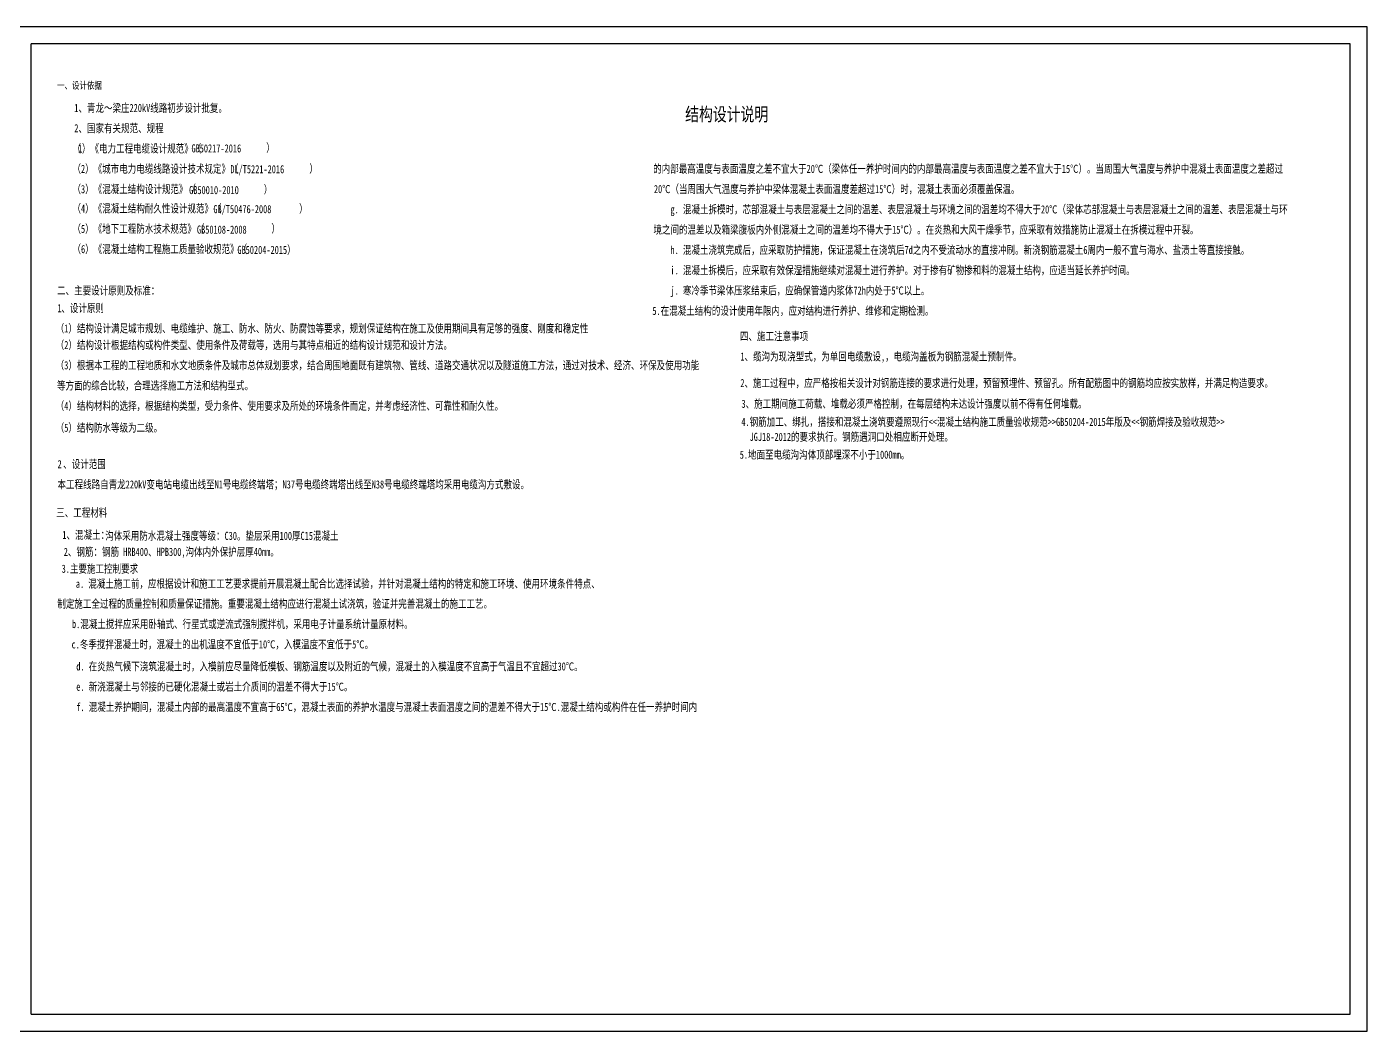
# Model space of a CAD drawing. Header units: inches. Extents: x -113 to 2477, y -497 to 443.
# Drawn here: x 1005 to 1401.3, y -491.3 to -194.3 of the extents above; entities that cross this region are included whole.
import ezdxf

# ---------------------------------------------------------------- set-up
doc = ezdxf.new("R2010")
doc.units = ezdxf.units.IN
doc.header["$MEASUREMENT"] = 0
doc.styles.add('宋体', font='', dxfattribs={"width": 0.75})
doc.styles.get('宋体').set_extended_font_data('SimSun')

msp = doc.modelspace()

# ---------------------------------------------------------------- linework, layer by layer
at = {"color": 0}
for p, q in [((1401.283, -194.278), (981.283, -194.278)), ((1401.283, -491.278), (1401.283, -194.278)), ((1006.283, -486.278), (1006.283, -199.278)), ((1396.283, -199.278), (1006.283, -199.278)), ((1396.283, -486.278), (1396.283, -199.278)), ((1006.283, -486.278), (1396.283, -486.278)), ((981.283, -491.278), (1401.283, -491.278))]:
    msp.add_line(p, q, dxfattribs=at)

# ---------------------------------------------------------------- texts
at = {"color": 0, "style": '宋体', "width": 0.75}
for s, height, p in [('一、设计依据', 2.1, (1013.997, -212.643)), ('1、青龙～梁庄220kV线路初步设计批复。', 2.39999, (1019.067, -219.479)), ('结构设计说明', 4, (1199.66, -222.136)), ('2、国家有关规范、规程', 2.39999, (1019.067, -225.479)), ('（', 2.4, (1018.538, -231.479)), ('1', 2.4, (1020.218, -231.479)), ('）《电力工程电缆设计规范》（', 2.39999, (1021.338, -231.479)), ('GB50217-2016', 2.39999, (1053.713, -231.43)), ('）', 2.4, (1075.81, -231.26)), ('（2）《城市电力电缆线路设计技术规定》（', 2.39999, (1018.538, -237.479)), ('DL/T5221-2016', 2.39999, (1065.209, -237.589)), ('）', 2.4, (1088.565, -237.425)), ('的内部最高温度与表面温度之差不宜大于20℃（梁体任一养护时间内的内部最高温度与表面温度之差不宜大于15℃）。当周围大气温度与养护中混凝土表面温度之差超过', 2.4, (1190.202, -237.464)), ('（3）《混凝土结构设计规范》（', 2.39999, (1018.538, -243.479)), ('GB50010-2010', 2.39999, (1053.019, -243.754)), ('）', 2.4, (1075.086, -243.56)), ('20℃（当周围大气温度与养护中梁体混凝土表面温度差超过15℃）时，混凝土表面必须覆盖保温。', 2.4, (1190.42, -243.464)), ('（4）《混凝土结构耐久性设计规范》（', 2.39999, (1018.538, -249.208)), ('GB/T50476-2008', 2.39999, (1060.201, -249.384)), ('）', 2.4, (1085.539, -249.265)), ('    g. 混凝土拆模时，芯部混凝土与表层混凝土之间的温差、表层混凝土与环境之间的温差均不得大于20℃（梁体芯部混凝土与表层混凝土之间的温差、表层混凝土与环', 2.4, (1190.42, -249.464)), ('（5）《地下工程防水技术规范》（', 2.39999, (1018.538, -255.208)), ('GB50108-2008', 2.39999, (1055.341, -255.45)), ('）', 2.4, (1077.356, -255.115)), ('境之间的温差以及箱梁腹板内外侧混凝土之间的温差均不得大于15℃）。在炎热和大风干燥季节，应采取有效措施防止混凝土在拆模过程中开裂。', 2.4, (1190.28, -255.464)), ('（6）《混凝土结构工程施工质量验收规范》（', 2.39999, (1018.538, -261.208)), ('GB50204-2015）', 2.39999, (1067.294, -261.441)), ('    h. 混凝土浇筑完成后，应采取防护措施，保证混凝土在浇筑后7d之内不受流动水的直接冲刷。新浇钢筋混凝土6周内一般不宜与海水、盐渍土等直接接触。', 2.4, (1190.42, -261.464)), ('    i. 混凝土拆模后，应采取有效保湿措施继续对混凝土进行养护。对于掺有矿物掺和料的混凝土结构，应适当延长养护时间。', 2.4, (1190.42, -267.464)), ('二、主要设计原则及标准：', 2.39999, (1013.98, -273.469)), ('    j. 寒冷季节梁体压浆结束后，应确保管道内浆体72h内处于5℃以上。', 2.4, (1190.42, -273.464)), ('1', 2.4, (1014.113, -278.669)), ('、设计原则', 2.4, (1015.233, -278.669)), ('5.在混凝土结构的设计使用年限内，应对结构进行养护、维修和定期检测。', 2.4, (1189.96, -279.464)), ('（1）结构设计满足城市规划、电缆维护、施工、防水、防火、防腐蚀等要求，规划保证结构在施工及使用期间具有足够的强度、刚度和稳定性', 2.39999, (1013.584, -284.669)), ('四、施工注意事项', 2.4, (1215.861, -286.976)), ('（2）结构设计根据结构或构件类型、使用条件及荷载等，选用与其特点相近的结构设计规范和设计方法。', 2.39999, (1013.584, -289.566)), ('（3）根据本工程的工程地质和水文地质条件及城市总体规划要求，结合周围地面既有建筑物、管线、道路交通状况以及隧道施工方法，通过对技术、经济、环保及使用功能', 2.39999, (1013.584, -295.566)), ('1、缆沟为现浇型式，为单回电缆敷设,，电缆沟盖板为钢筋混凝土预制件。', 2.4, (1215.994, -292.976)), ('等方面的综合比较，合理选择施工方法和结构型式。', 2.39999, (1013.98, -301.566)), ('2、施工过程中，应严格按相关设计对钢筋连接的要求进行处理，预留预埋件、预留孔。所有配筋图中的钢筋均应按实放样，并满足构造要求。', 2.4, (1215.974, -300.82)), ('（4）结构材料的选择，根据结构类型，受力条件、使用要求及所处的环境条件而定，并考虑经济性、可靠性和耐久性。', 2.39999, (1013.584, -307.566)), ('3、施工期间施工荷载、堆载必须严格控制，在每层结构未达设计强度以前不得有任何堆载。', 2.4, (1216.305, -306.942)), ('（5）结构防水等级为二级。', 2.39999, (1013.584, -314.031)), ('4.钢筋加工、绑扎，搭接和混凝土浇筑要遵照现行<<混凝土结构施工质量验收规范>>GB50204-2015年版及<<钢筋焊接及验收规范>>', 2.4, (1216.273, -312.3)), ('JGJ18-2012的要求执行。钢筋遇洞口处相应断开处理。', 2.4, (1218.708, -316.728)), ('5.地面至电缆沟沟体顶部埋深不小于1000mm。', 2.4, (1215.797, -321.999)), ('2', 2.4, (1014.113, -324.799)), ('、设计范围', 2.4, (1015.793, -324.799)), ('本工程线路自青龙220kV变电站电缆出线至N1号电缆终端塔；N37号电缆终端塔出线至N38号电缆终端塔均采用电缆沟方式敷设。', 2.39999, (1014.113, -330.799)), ('三、工程材料', 2.4, (1013.732, -339.137)), ('三、工程材料', 2.4, (1013.732, -339.137)), ('1、混凝土：', 2.4, (1015.543, -345.723)), ('沟体采用防水混凝土强度等级：C30。垫层采用100厚C15混凝土', 2.4, (1028.217, -345.996)), (' 2、钢筋：钢筋 HRB400、HPB300,沟体内外保护层厚40mm。', 2.4, (1014.737, -350.733)), ('3.主要施工控制要求', 2.4, (1015.345, -355.727)), ('    a. 混凝土施工前，应根据设计和施工工艺要求提前开展混凝土配合比选择试验，并针对混凝土结构的特定和施工环境、使用环境条件特点、', 2.4, (1014.635, -360.161)), ('制定施工全过程的质量控制和质量保证措施。重要混凝土结构应进行混凝土试浇筑，验证并完善混凝土的施工工艺。', 2.4, (1014.056, -366.085)), ('b.混凝土搅拌应采用卧轴式、行星式或逆流式强制搅拌机，采用电子计量系统计量原材料。', 2.4, (1018.392, -372.085)), ('c.冬季搅拌混凝土时，混凝土的出机温度不宜低于10℃，入模温度不宜低于5℃。', 2.4, (1018.274, -378.085)), ('    d. 在炎热气候下浇筑混凝土时，入模前应尽量降低模板、钢筋温度以及附近的气候，混凝土的入模温度不宜高于气温且不宜超过30℃。', 2.4, (1014.766, -384.609)), ('    e. 新浇混凝土与邻接的已硬化混凝土或岩土介质间的温差不得大于15℃。', 2.4, (1014.766, -390.609)), ('    f. 混凝土养护期间，混凝土内部的最高温度不宜高于65℃，混凝土表面的养护水温度与混凝土表面温度之间的温差不得大于15℃.混凝土结构或构件在任一养护时间内', 2.4, (1014.766, -396.609))]:
    msp.add_text(s, height=height, dxfattribs=at).set_placement(p)

doc.saveas('drawing.dxf')
